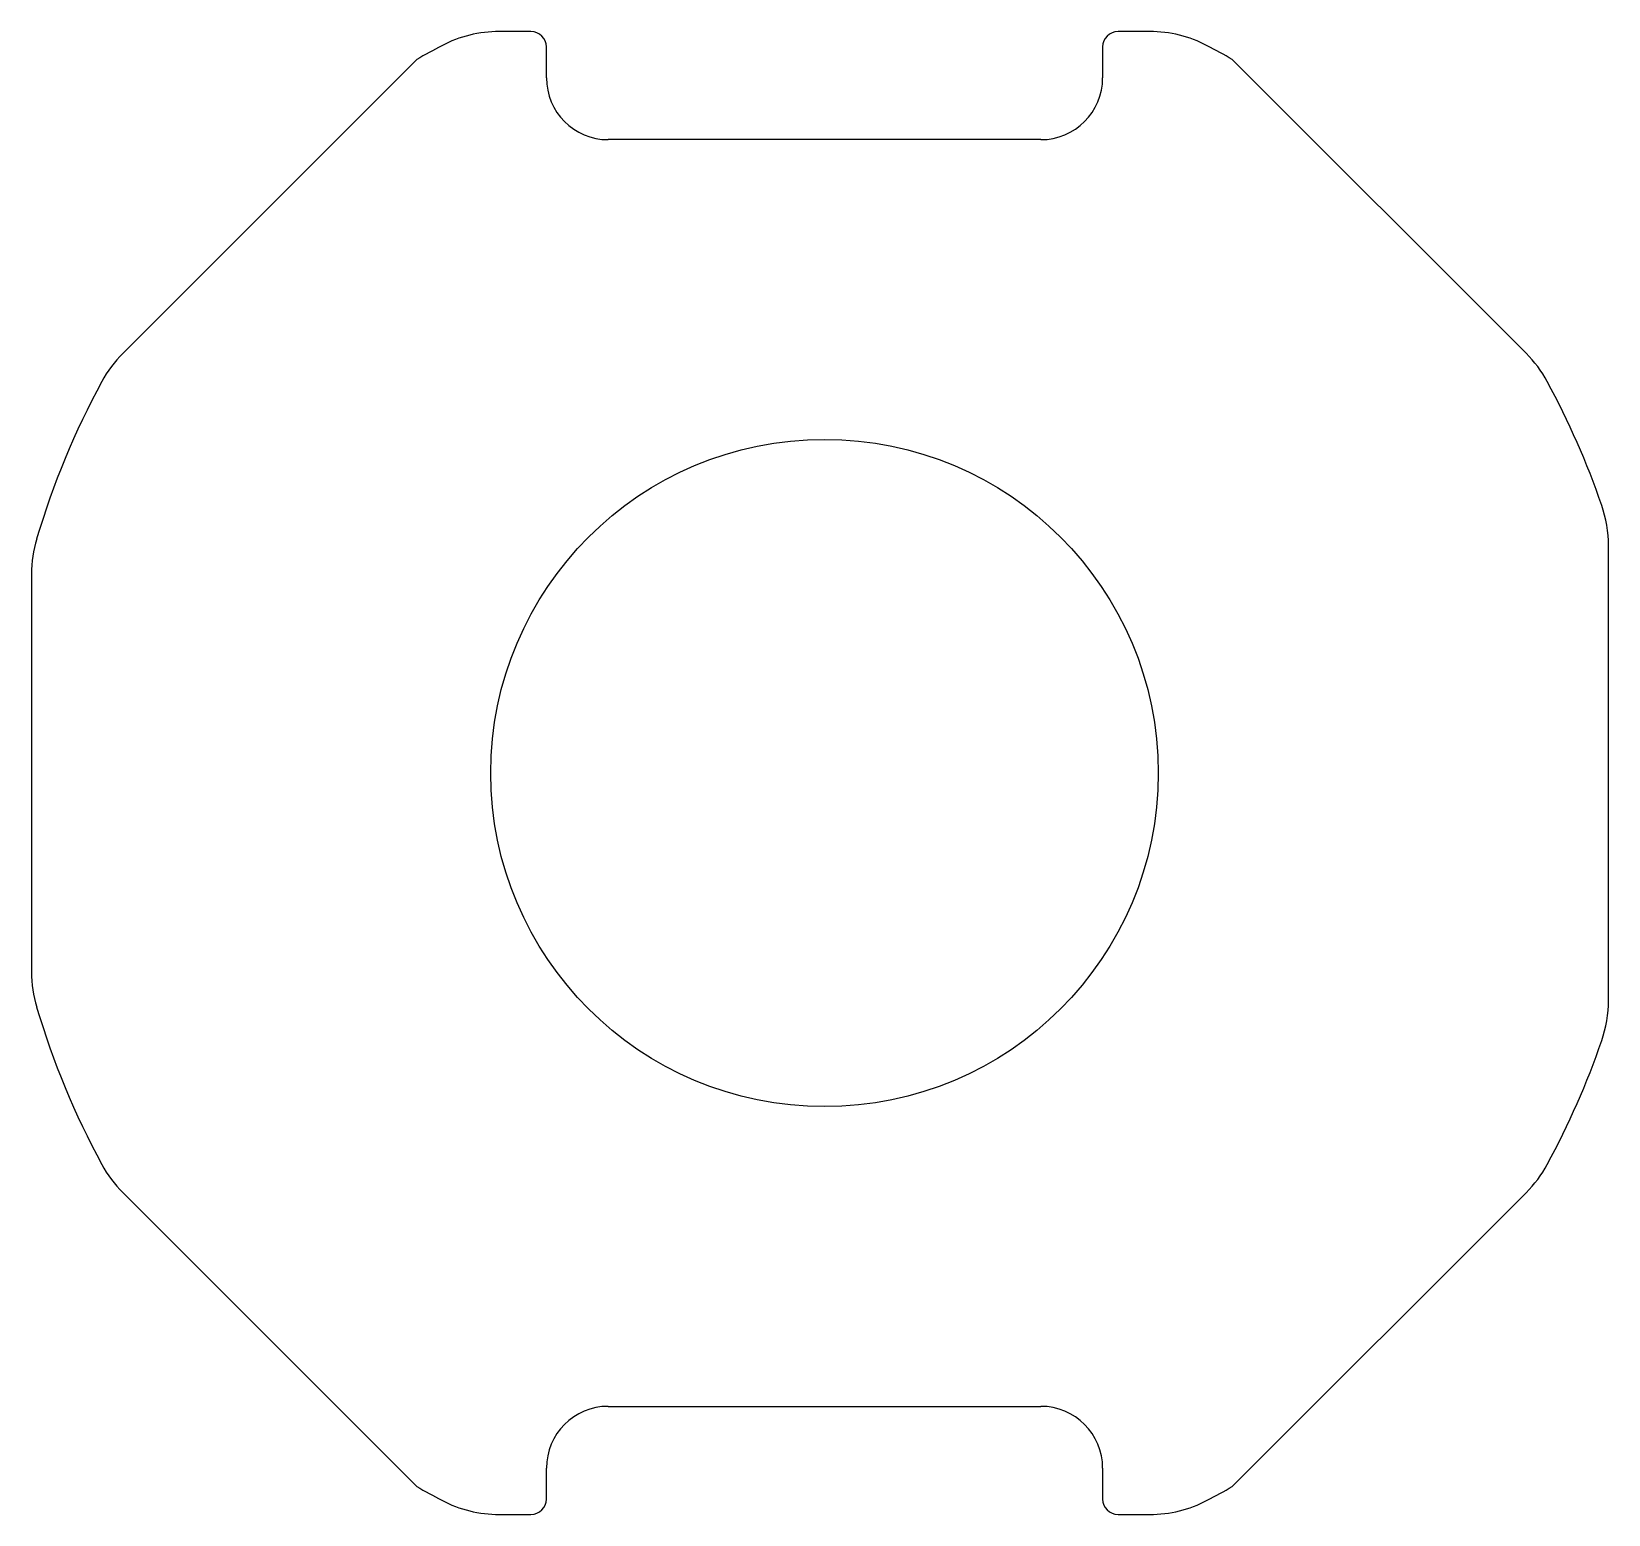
# Model space of a CAD drawing. Extents: x -12.8 to 12.7, y -12 to 12.
import ezdxf

# ---------------------------------------------------------------- set-up
doc = ezdxf.new("R2010")
doc.units = 0
doc.layers.add('MODELSKETCH_VISIBLE', color=7, linetype='CONTINUOUS')

msp = doc.modelspace()

# ---------------------------------------------------------------- linework, layer by layer
at = {"layer": 'MODELSKETCH_VISIBLE'}
for p, q in [((-4.75, 12), (-5.262, 12)), ((5.262, 12), (4.75, 12)), ((-4.5, 11.25), (-4.5, 11.75)), ((4.5, 11.75), (4.5, 11.25)), ((-6.598, 11.548), (-11.351, 6.795)), ((11.351, 6.795), (6.598, 11.548)), ((3.5, 10.25), (-3.5, 10.25)), ((12.684, -3.679), (12.684, 3.679)), ((-12.831, 3.221), (-12.831, -3.221)), ((-11.351, -6.795), (-6.598, -11.548)), ((6.598, -11.548), (11.351, -6.795)), ((-3.5, -10.25), (3.5, -10.25)), ((-4.5, -11.75), (-4.5, -11.25)), ((4.5, -11.25), (4.5, -11.75)), ((-5.262, -12), (-4.75, -12)), ((4.75, -12), (5.262, -12))]:
    msp.add_line(p, q, dxfattribs=at)
msp.add_circle((0, 0), 5.4, dxfattribs=at)
for centre, radius, start, end in [((-5.262, 10), 2, 90, 117.7539), ((-4.75, 11.75), 0.25, 0, 90), ((4.75, 11.75), 0.25, 90, 180), ((5.262, 10), 2, 62.2461, 90), ((0, 0), 13.3, 117.7539, 119.7425), ((0, 0), 13.3, 60.2575, 62.2461), ((-3.5, 11.25), 1, 180, 270), ((3.5, 11.25), 1, 270, 0), ((-9.936, 5.381), 2, 135, 151.5615), ((9.936, 5.381), 2, 28.4385, 45), ((0, 0), 13.3, 151.5615, 163.4385), ((0, 0), 13.3, 19.0018, 28.4385), ((10.684, 3.679), 2, 0, 19.0018), ((-10.831, 3.221), 2, 163.4385, 180), ((-10.831, -3.221), 2, 180, 196.5615), ((0, 0), 13.3, 196.5615, 208.4385), ((10.684, -3.679), 2, 340.9982, 0), ((0, 0), 13.3, 331.5615, 340.9982), ((-9.936, -5.381), 2, 208.4385, 225), ((9.936, -5.381), 2, 315, 331.5615), ((-3.5, -11.25), 1, 90, 180), ((3.5, -11.25), 1, 0, 90), ((0, 0), 13.3, 240.2575, 242.2461), ((0, 0), 13.3, 297.7539, 299.7425), ((-5.262, -10), 2, 242.2461, 270), ((-4.75, -11.75), 0.25, 270, 0), ((4.75, -11.75), 0.25, 180, 270), ((5.262, -10), 2, 270, 297.7539)]:
    msp.add_arc(centre, radius, start, end, dxfattribs=at)

doc.saveas('drawing.dxf')
